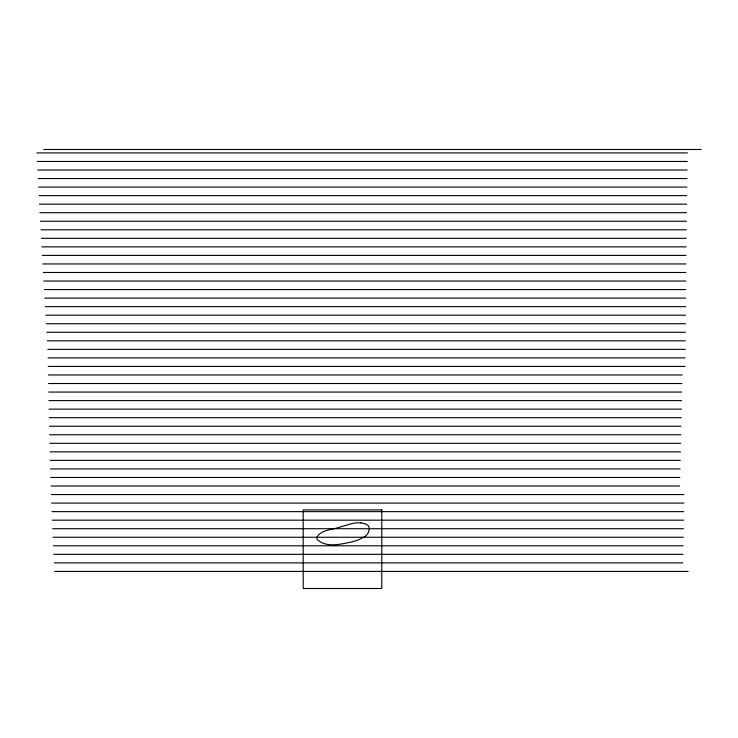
<?xml version="1.0" encoding="UTF-8"?>
<svg xmlns="http://www.w3.org/2000/svg" width="738" height="738" viewBox="0 0 738 738"><rect width="100%" height="100%" fill="white"/><g stroke="black" fill="none" stroke-linecap="round" stroke-linejoin="round"><path stroke-width="1.11" d="M43.754 149.5L701.1 149.5M36.9 152.923L687.465 152.923M37.315 161.456L687.318 161.456M37.73 169.998L687.179 169.998M38.155 178.541L687.041 178.541M38.597 187.083L686.912 187.083M39.04 195.625L686.783 195.625M39.492 204.168L686.672 204.168M39.944 212.701L686.552 212.701M40.415 221.243L686.441 221.243M40.885 229.786L686.34 229.786M41.356 238.328L686.239 238.328M41.835 246.87L686.146 246.87M42.324 255.413L686.054 255.413M42.813 263.946L685.971 263.946M43.311 272.488L685.888 272.488M43.81 281.03L685.805 281.03M44.308 289.573L685.722 289.573M44.806 298.115L685.648 298.115M45.313 306.648L685.584 306.648M45.821 315.191L685.51 315.191M46.328 323.733L685.445 323.733M46.835 332.275L685.381 332.275M47.343 340.818L685.316 340.818M47.85 349.36L685.251 349.36M48.081 357.893L685.187 357.893M48.219 366.435L685.132 366.435M48.367 374.978L682.17 374.978M48.523 383.52L681.986 383.52M48.68 392.062L681.792 392.062M48.846 400.605L681.608 400.605M49.012 409.138L681.423 409.138M49.197 417.68L681.229 417.68M49.391 426.223L681.045 426.223M49.594 434.765L680.851 434.765M49.806 443.307L680.657 443.307M50.027 451.85L680.464 451.85M50.258 460.383L680.27 460.383M50.507 468.925L680.076 468.925M50.774 477.468L679.882 477.468M51.051 486.01L679.68 486.01M51.337 494.552L683.988 494.552M51.642 503.085L683.868 503.085M51.955 511.628L683.748 511.628M52.297 520.17L683.619 520.17M52.638 528.712L683.48 528.712M53.007 537.255L683.323 537.255M53.385 545.797L683.167 545.797M53.791 554.33L683.001 554.33M54.206 562.873L682.816 562.873M54.64 571.415L688.047 571.415M360.882 522.901L365.107 523.74L367.644 525.124A4.585 4.585 0 0 1 369.037 527.209L369.231 529.801L368.336 532.578A11.808 11.808 0 0 1 365.153 536.388L358.308 539.967A84.805 84.805 0 0 1 351.02 542.07C340.301 544.367 325.689 547.937 317.091 539.349A3.432 3.432 0 0 1 316.934 537.218C321.141 529.653 331.694 530.004 339.01 527.329A122.204 122.204 0 0 0 343.511 526.046L351.777 523.639A29.751 29.751 0 0 1 360.882 522.873M381.777 509.921L303.198 509.921L303.198 588.5L381.777 588.5L381.777 509.921"/></g></svg>
